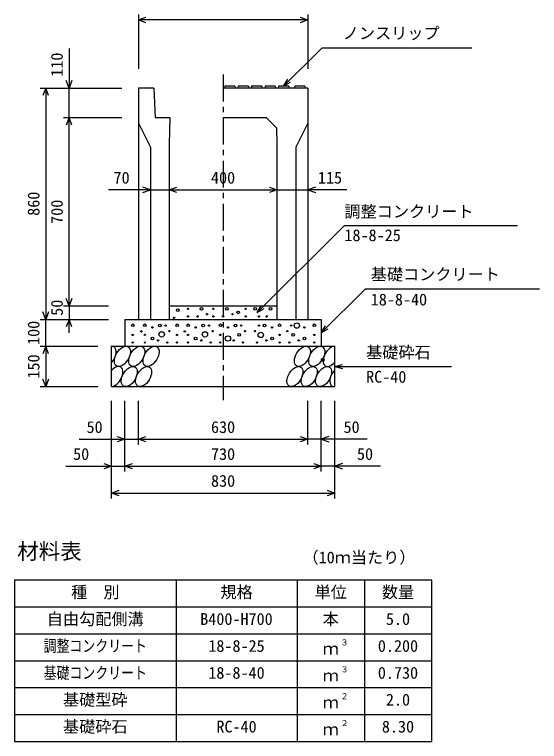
# Model space of a CAD drawing. Units: millimetres, scale not verified. Extents: x -16800 to 16800, y -5940 to 5940.
# Drawn here: x 8882 to 10832, y 954 to 3656 of the extents above; entities that cross this region are included whole.
import ezdxf
from ezdxf.enums import TextEntityAlignment as Align

# ---------------------------------------------------------------- set-up
doc = ezdxf.new("R2010")
doc.units = ezdxf.units.MM
doc.header["$LTSCALE"] = 20
doc.header["$PDMODE"] = 32
doc.header["$PDSIZE"] = 10
doc.linetypes.add('CHAIN1', pattern=[8, 5, -1, 1, -1])
for name, color, linetype, lineweight in [('0-0_DIM', 7, 'Continuous', 25), ('0-2_HATCH', 6, 'Continuous', 25), ('0-3_HYO', 3, 'Continuous', 25), ('0-4_HYO2', 4, 'Continuous', 25), ('0-5_OUTLINE', 3, 'Continuous', 25), ('0-6_TXT', 7, 'Continuous', 25)]:
    doc.layers.add(name, color=color, linetype=linetype, lineweight=lineweight)
doc.layers.add('0-A__0-0_', color=4, linetype='Continuous')
doc.styles.add('ＭＳ ゴシック', font='')
doc.styles.get('ＭＳ ゴシック').set_extended_font_data('MS Gothic')

msp = doc.modelspace()

# ---------------------------------------------------------------- linework, layer by layer
at = {"layer": '0-0_DIM'}
for p, q in [((9341.78, 3655.74), (9341.78, 3454)), ((9971.78, 3655.74), (9971.78, 3454)), ((9971.78, 3635.74), (9341.78, 3635.74)), ((9084.25, 3529.69), (9084.25, 3382.53)), ((9881.78, 3389.03), (10024, 3531.25)), ((10580.88, 3531.25), (10024, 3531.25)), ((9881.78, 3389.03), (9896.78, 3415.01)), ((8977.58, 3382.53), (9280.91, 3382.53)), ((8997.58, 3382.53), (8997.58, 2522.53)), ((9084.25, 3272.53), (9084.25, 3382.53)), ((9881.78, 3389.03), (9907.76, 3404.03)), ((9064.25, 3272.53), (9280.91, 3272.53)), ((9084.25, 2572.53), (9084.25, 3272.53)), ((9386.78, 3004.04), (9230.6, 3004.04)), ((9386.78, 3004.04), (9456.78, 3004.04)), ((9456.78, 3004.04), (9856.78, 3004.04)), ((9856.78, 3004.04), (9971.78, 3004.04)), ((10116.25, 3004.04), (9971.78, 3004.04)), ((10185.44, 2636.19), (10021.78, 2472.53)), ((10185.44, 2636.19), (10832.31, 2636.19)), ((9064.25, 2572.53), (9230.91, 2572.53)), ((9084.25, 2572.53), (9084.25, 2522.53)), ((9783.1, 2547.53), (9798.1, 2573.51)), ((9783.1, 2547.53), (9809.08, 2562.53)), ((8977.58, 2522.53), (9230.91, 2522.53)), ((8997.58, 2422.53), (8997.58, 2522.53)), ((9084.25, 2472.53), (9084.25, 2522.53)), ((10021.78, 2472.53), (10036.78, 2498.51)), ((10021.78, 2472.53), (10047.76, 2487.53)), ((8977.58, 2422.53), (9191.78, 2422.53)), ((8997.58, 2422.53), (8997.58, 2272.53)), ((10071.78, 2347.53), (10100.76, 2355.3)), ((10071.78, 2347.53), (10505.1, 2347.53)), ((10071.78, 2347.53), (10100.76, 2339.77)), ((8977.58, 2272.53), (9191.78, 2272.53)), ((9241.78, 1857.02), (9241.78, 2219.36)), ((9291.78, 1957.02), (9291.78, 2219.36)), ((9341.78, 2057.02), (9341.78, 2219.36)), ((9971.78, 2057.02), (9971.78, 2219.36)), ((10021.78, 1957.02), (10021.78, 2219.36)), ((10071.78, 1857.02), (10071.78, 2219.36)), ((9121.78, 2077.02), (9341.78, 2077.02)), ((9341.78, 2077.02), (9971.78, 2077.02)), ((10191.78, 2077.02), (9971.78, 2077.02)), ((9071.78, 1977.02), (9291.78, 1977.02)), ((9291.78, 1977.02), (10021.78, 1977.02)), ((10241.78, 1977.02), (10021.78, 1977.02)), ((9241.78, 1877.02), (10071.78, 1877.02))]:
    msp.add_line(p, q, dxfattribs=at)
at = {"layer": '0-0_DIM', "linetype": 'CHAIN1'}
msp.add_line((9656.78, 3432.53), (9656.78, 2222.53), dxfattribs=at)
at = {"layer": '0-0_DIM'}
for points in [[(9370.01, 3625.48), (9341.82, 3635.74), (9370.01, 3646)], [(9943.63, 3646), (9971.82, 3635.74), (9943.63, 3625.48)], [(9094.51, 3410.72), (9084.25, 3382.53), (9073.99, 3410.72)], [(9007.84, 3354.34), (8997.58, 3382.53), (8987.32, 3354.34)], [(9094.51, 3244.34), (9084.25, 3272.53), (9073.99, 3244.34)], [(9358.59, 2993.78), (9386.78, 3004.04), (9358.59, 3014.3)], [(9484.97, 2993.78), (9456.78, 3004.04), (9484.97, 3014.3)], [(9828.59, 3014.3), (9856.78, 3004.04), (9828.59, 2993.78)], [(9999.97, 3014.3), (9971.78, 3004.04), (9999.97, 2993.78)], [(9783.1, 2547.53), (10107.57, 2872), (10751.12, 2872)], [(9094.51, 2600.72), (9084.25, 2572.53), (9073.99, 2600.72)], [(9007.84, 2550.72), (8997.58, 2522.53), (8987.32, 2550.72)], [(9094.51, 2494.34), (9084.25, 2522.53), (9073.99, 2494.34)], [(9007.84, 2394.34), (8997.58, 2422.53), (8987.32, 2394.34)], [(9007.84, 2300.72), (8997.58, 2272.53), (8987.32, 2300.72)], [(9263.59, 2087.28), (9291.78, 2077.02), (9263.59, 2066.76)], [(9369.97, 2066.76), (9341.78, 2077.02), (9369.97, 2087.28)], [(9943.59, 2087.28), (9971.78, 2077.02), (9943.59, 2066.76)], [(10049.97, 2087.28), (10021.78, 2077.02), (10049.97, 2066.76)], [(9213.59, 1987.28), (9241.78, 1977.02), (9213.59, 1966.76)], [(9319.97, 1966.76), (9291.78, 1977.02), (9319.97, 1987.28)], [(9993.59, 1987.28), (10021.78, 1977.02), (9993.59, 1966.76)], [(10099.97, 1987.28), (10071.78, 1977.02), (10099.97, 1966.76)], [(9269.97, 1866.76), (9241.78, 1877.02), (9269.97, 1887.28)], [(10043.59, 1887.28), (10071.78, 1877.02), (10043.59, 1866.76)]]:
    msp.add_lwpolyline(points, dxfattribs=at)
at = {"layer": '0-2_HATCH'}
for p, q in [((9662.78, 3389.03), (9661.78, 3382.53)), ((9700.78, 3389.03), (9662.78, 3389.03)), ((9700.78, 3389.03), (9701.78, 3382.53)), ((9712.78, 3389.03), (9711.78, 3382.53)), ((9750.78, 3389.03), (9712.78, 3389.03)), ((9750.78, 3389.03), (9751.78, 3382.53)), ((9762.78, 3389.03), (9761.78, 3382.53)), ((9800.78, 3389.03), (9762.78, 3389.03)), ((9800.78, 3389.03), (9801.78, 3382.53)), ((9812.78, 3389.03), (9811.78, 3382.53)), ((9850.78, 3389.03), (9812.78, 3389.03)), ((9850.78, 3389.03), (9851.78, 3382.53)), ((9862.78, 3389.03), (9861.78, 3382.53)), ((9900.78, 3389.03), (9862.78, 3389.03)), ((9900.78, 3389.03), (9901.78, 3382.53)), ((9922.78, 3389.03), (9921.78, 3382.53)), ((9960.78, 3389.03), (9922.78, 3389.03)), ((9960.78, 3389.03), (9961.78, 3382.53))]:
    msp.add_line(p, q, dxfattribs=at)
for centre, radius in [((9488.82, 2556.79), 5), ((9526.28, 2561.85), 2.5), ((9576.19, 2561.85), 5), ((9597.21, 2541.71), 2.5), ((9620.75, 2561.85), 2.5), ((9670.66, 2561.85), 5), ((9691.69, 2541.71), 2.5), ((9712.72, 2548.71), 5), ((9740.75, 2561.85), 2.5), ((9775.92, 2561.56), 5), ((9832.61, 2561.85), 5), ((9474.8, 2528.78), 2.5), ((9526.28, 2533.83), 2.5), ((9562.17, 2533.83), 2.5), ((9620.75, 2533.83), 2.5), ((9656.64, 2533.83), 2.5), ((9740.75, 2533.83), 2.5), ((9789.94, 2533.55), 2.5), ((9818.59, 2533.83), 2.5), ((9321.11, 2500.59), 5), ((9365.85, 2500.59), 5), ((9393.89, 2492.71), 2.5), ((9421.92, 2499.71), 5), ((9442.95, 2499.71), 2.5), ((9485.85, 2500.59), 5), ((9526.75, 2500.59), 5), ((9554.79, 2492.71), 2.5), ((9582.82, 2499.71), 5), ((9603.86, 2499.71), 2.5), ((9646.75, 2500.59), 5), ((9674.79, 2492.71), 2.5), ((9702.82, 2499.71), 5), ((9723.86, 2499.71), 2.5), ((9789.71, 2499.71), 2.5), ((9810.74, 2499.71), 5), ((9838.78, 2492.71), 2.5), ((9866.82, 2500.59), 5), ((9909.71, 2499.71), 2.5), ((9930.74, 2499.71), 10), ((9958.78, 2492.71), 2.5), ((9995.76, 2500.59), 5), ((9321.11, 2464.69), 2.5), ((9353.43, 2477.79), 2.5), ((9365.85, 2464.69), 2.5), ((9428.46, 2466.7), 10), ((9456.97, 2478.7), 2.5), ((9485.85, 2464.69), 2.5), ((9514.33, 2477.79), 2.5), ((9526.75, 2464.69), 2.5), ((9589.36, 2466.7), 10), ((9617.87, 2478.7), 2.5), ((9646.75, 2464.69), 2.5), ((9674.79, 2451.56), 10), ((9716.84, 2464.69), 5), ((9737.87, 2478.7), 2.5), ((9775.69, 2478.7), 2.5), ((9796.72, 2464.69), 10), ((9866.82, 2464.69), 2.5), ((9895.69, 2478.7), 2.5), ((9916.72, 2464.69), 5), ((9995.76, 2464.69), 2.5), ((9321.11, 2436.68), 2.5), ((9365.85, 2436.68), 2.5), ((9393.89, 2451.56), 5), ((9414.91, 2444.56), 2.5), ((9449.96, 2436.68), 2.5), ((9485.85, 2436.68), 2.5), ((9526.75, 2436.68), 2.5), ((9554.79, 2451.56), 5), ((9575.82, 2444.56), 2.5), ((9610.86, 2436.68), 2.5), ((9646.75, 2436.68), 2.5), ((9695.82, 2444.56), 2.5), ((9730.86, 2436.68), 2.5), ((9782.7, 2436.68), 2.5), ((9817.75, 2444.56), 2.5), ((9838.78, 2451.56), 5), ((9866.82, 2436.68), 2.5), ((9902.7, 2436.68), 2.5), ((9937.75, 2444.56), 2.5), ((9958.78, 2451.56), 5), ((9995.76, 2436.68), 2.5)]:
    msp.add_circle(centre, radius, dxfattribs=at)
for centre, start_param, end_param in [((9229.42, 2385.02), 4.385593, 6.6745444), ((10057.93, 2385.02), 0.3357715, 4.4411806), ((9254.74, 2310.03), 3.5111464, 7.548991), ((10083.25, 2310.03), 1.2110787, 3.5658734)]:
    msp.add_ellipse(centre, major_axis=(21.81, 35.31), ratio=0.5792, start_param=start_param, end_param=end_param, dxfattribs=at)
for centre in [(9282.63, 2385.02), (9335.84, 2385.02), (9389.05, 2385.02), (9951.51, 2385.02), (10004.72, 2385.02), (9307.95, 2310.03), (9361.16, 2310.03), (9923.62, 2310.03), (9976.83, 2310.03), (10030.04, 2310.03)]:
    msp.add_ellipse(centre, major_axis=(21.81, 35.31), ratio=0.5792, dxfattribs=at)
at = {"layer": '0-3_HYO'}
for p, q in [((9481.78, 1553.57), (9481.78, 953.57)), ((9931.78, 1553.57), (9931.78, 953.57)), ((10181.78, 1553.57), (10181.78, 953.57)), ((8881.78, 1453.57), (10431.78, 1453.57))]:
    msp.add_line(p, q, dxfattribs=at)
msp.add_lwpolyline([(8881.78, 953.57), (10431.78, 953.57), (10431.78, 1553.57), (8881.78, 1553.57)], close=True, dxfattribs=at)
at = {"layer": '0-4_HYO2'}
for p, q in [((8881.78, 1353.57), (10431.78, 1353.57)), ((8881.78, 1253.57), (10431.78, 1253.57)), ((8881.78, 1153.57), (10431.78, 1153.57)), ((8881.78, 1053.57), (10431.78, 1053.57))]:
    msp.add_line(p, q, dxfattribs=at)
at = {"layer": '0-5_OUTLINE'}
for p, q in [((9341.78, 3382.53), (9341.78, 2522.53)), ((9399.28, 3382.53), (9341.78, 3382.53)), ((9399.28, 3382.53), (9404.28, 3272.53)), ((9971.78, 3382.53), (9656.78, 3382.53)), ((9971.78, 3382.53), (9971.78, 2522.53)), ((9404.28, 3272.53), (9459.28, 3272.53)), ((9459.28, 3272.53), (9456.78, 3172.53)), ((9971.78, 3252.53), (9926.78, 3162.53)), ((9456.78, 3172.53), (9456.78, 2522.53)), ((9926.78, 3162.53), (9926.78, 2522.53)), ((9456.78, 2572.53), (9856.78, 2572.53)), ((9291.78, 2522.53), (9291.78, 2422.53)), ((9291.78, 2522.53), (10021.78, 2522.53)), ((9341.78, 2522.53), (9456.78, 2522.53)), ((9856.78, 2522.53), (9971.78, 2522.53)), ((10021.78, 2522.53), (10021.78, 2422.53)), ((9241.78, 2272.53), (9241.78, 2422.53)), ((9241.78, 2422.53), (10071.78, 2422.53)), ((10071.78, 2272.53), (10071.78, 2422.53)), ((9241.78, 2272.53), (10071.78, 2272.53))]:
    msp.add_line(p, q, dxfattribs=at)
for points in [[(9656.78, 3272.53), (9816.78, 3272.53), (9855.25, 3234.07), (9856.78, 3172.53), (9856.78, 2522.53)], [(9341.78, 3252.53), (9386.78, 3162.53), (9386.78, 2522.53)]]:
    msp.add_lwpolyline(points, dxfattribs=at)
at = {"layer": '0-A__0-0_'}
msp.add_point((10026.78, 2372.53), dxfattribs=at)

# ---------------------------------------------------------------- texts
at = {"layer": '0-0_DIM', "style": 'ＭＳ ゴシック'}
for s, p in [('ノンスリップ', (10101.3, 3551.43)), ('70', (9249.63, 3014.04)), ('400', (9611.78, 3014.04)), ('115', (10009.15, 3014.04)), ('調整コンクリート', (10107.57, 2888.42)), ('18-8-25', (10107.57, 2800.14)), ('基礎コンクリート', (10205.44, 2654.92)), ('18-8-40', (10205.44, 2561.11)), ('基礎砕石', (10188.1, 2364.71)), ('RC-40', (10188.1, 2274.02)), ('50', (9149.34, 2087.02)), ('630', (9611.78, 2087.02)), ('50', (10104.23, 2087.02)), ('50', (9099.34, 1987.02)), ('730', (9611.78, 1987.02)), ('50', (10154.23, 1987.02)), ('830', (9611.78, 1887.02))]:
    msp.add_text(s, height=43.99, dxfattribs=at).set_placement(p, align=Align.BOTTOM_LEFT)
for s, p in [('110', (9074.25, 3424.62)), ('860', (8987.58, 2907.53)), ('700', (9074.25, 2877.53)), ('50', (9074.25, 2535.86)), ('100', (8987.58, 2427.53)), ('150', (8987.58, 2302.53))]:
    msp.add_text(s, height=43.99, rotation=90, dxfattribs=at).set_placement(p, align=Align.BOTTOM_LEFT)
at = {"layer": '0-6_TXT', "style": 'ＭＳ ゴシック'}
for s, height, p in [('材料表', 58.65, (8891.78, 1613.57)), ('（10ｍ当たり）', 43.99, (9951.78, 1602.57)), ('種\u3000別', 43.99, (9091.78, 1473.57)), ('規格', 43.99, (9646.78, 1473.57)), ('単位', 43.99, (9996.78, 1473.57)), ('数量', 43.99, (10246.78, 1473.57)), ('自由勾配側溝', 43.99, (9001.78, 1373.57)), ('本', 43.99, (10026.78, 1373.57)), ('B400-H700', 43.99, (9571.78, 1373.57)), ('5.0', 43.99, (10261.78, 1373.57)), ('18-8-25', 43.99, (9601.78, 1273.57)), ('３', 21.99, (10092.33, 1303.94)), ('0.200', 43.99, (10231.78, 1273.57)), ('ｍ', 43.99, (10026.78, 1263.57)), ('18-8-40', 43.99, (9601.78, 1173.57)), ('３', 21.99, (10092.33, 1203.94)), ('0.730', 43.99, (10231.78, 1173.57)), ('ｍ', 43.99, (10026.78, 1163.57)), ('基礎型砕', 43.99, (9061.78, 1073.57)), ('ｍ', 43.99, (10026.78, 1063.57)), ('２', 21.99, (10092.33, 1103.94)), ('2.0', 43.99, (10261.78, 1073.57)), ('基礎砕石', 43.99, (9061.78, 973.57)), ('RC-40', 43.99, (9631.78, 973.57)), ('２', 21.99, (10092.33, 1003.94)), ('8.30', 43.99, (10246.78, 973.57)), ('ｍ', 43.99, (10026.78, 963.57))]:
    msp.add_text(s, height=height, dxfattribs=at).set_placement(p, align=Align.BOTTOM_LEFT)
at = {"layer": '0-6_TXT', "style": 'ＭＳ ゴシック', "width": 0.8}
for s, p in [('調整コンクリート', (8989.78, 1273.57)), ('基礎コンクリート', (8989.78, 1173.57))]:
    msp.add_text(s, height=43.99, dxfattribs=at).set_placement(p, align=Align.BOTTOM_LEFT)

doc.saveas('drawing.dxf')
